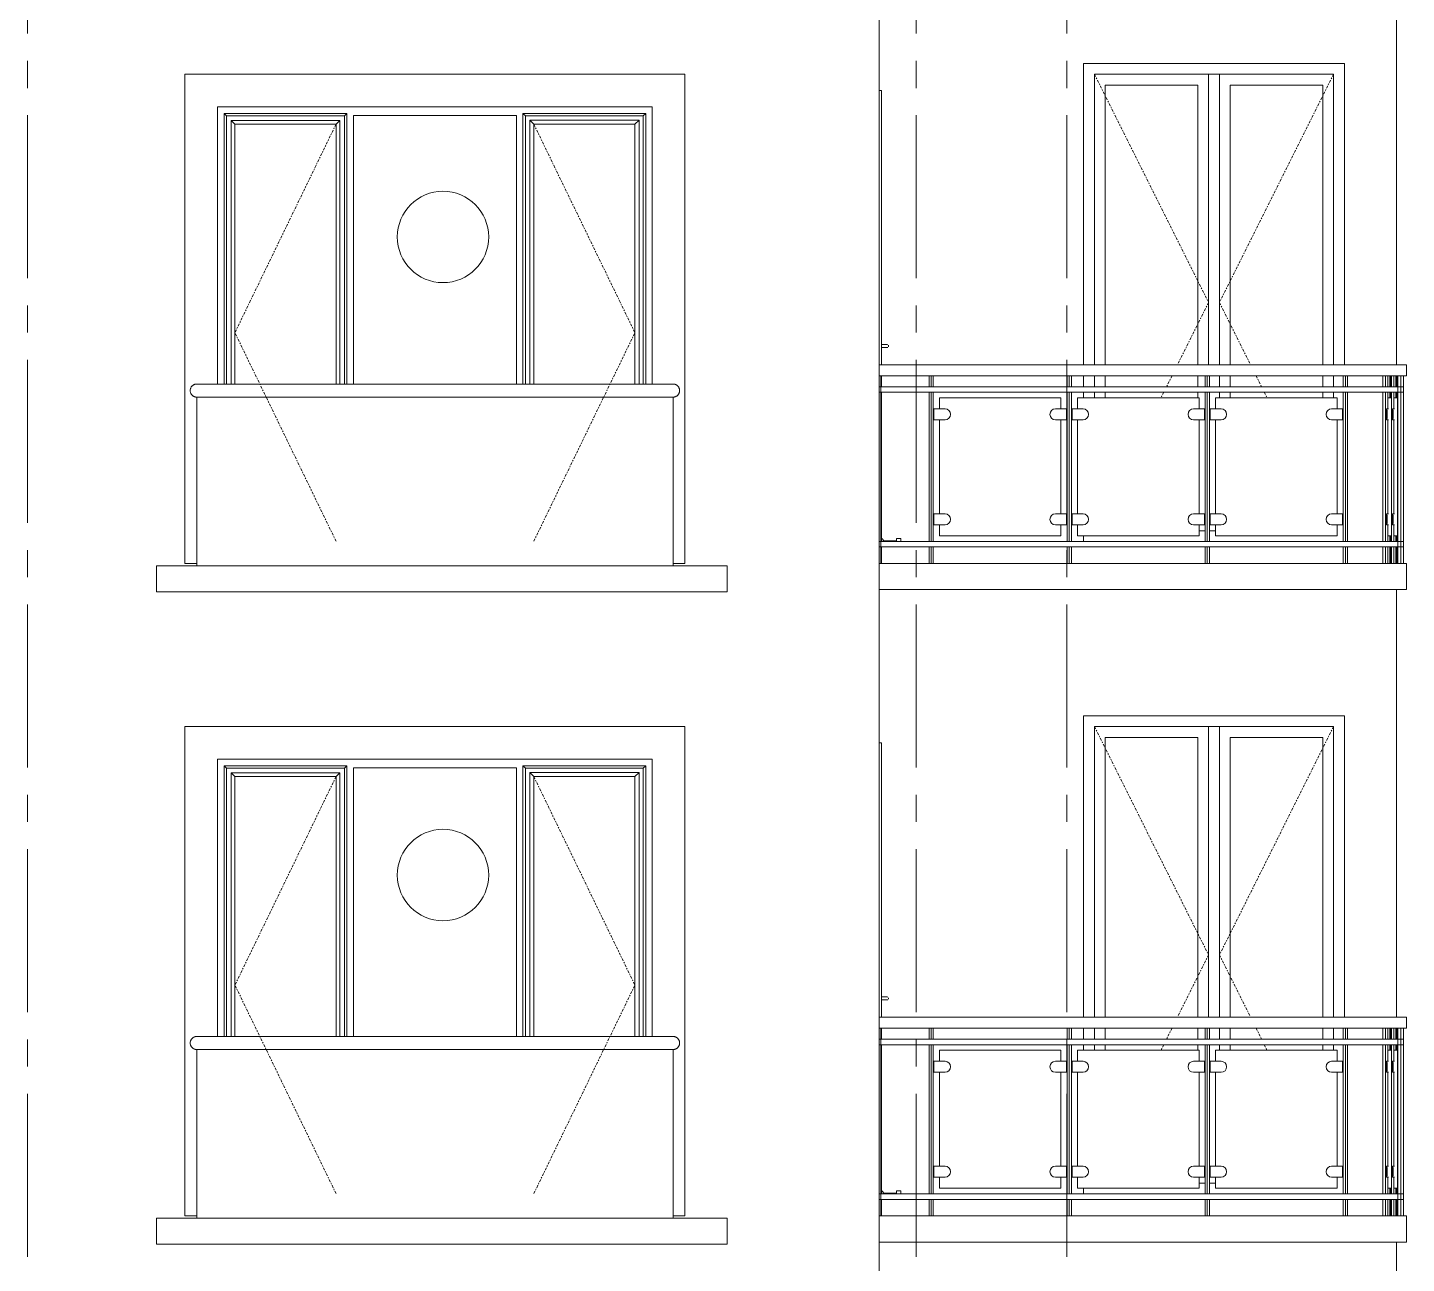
# Model space of a CAD drawing. Header units: millimetres. Extents: x 1373 to 40779, y 1939 to 6439.
# Drawn here: x 39411 to 40045, y 4154 to 4722 of the extents above; entities that cross this region are included whole.
import ezdxf

# ---------------------------------------------------------------- set-up
doc = ezdxf.new("R2010")
doc.units = ezdxf.units.MM
doc.linetypes.add('Center', pattern=[3, 1.2, -0.6, 0.6, -0.6])
doc.linetypes.add('IMPORT-CENTER2', pattern=[112.5, 75, -12.5, 12.5, -12.5])
for name, color, linetype, lineweight in [('A-DOOR', 31, 'Continuous', 18), ('A-DOOR-FRAM', 31, 'Continuous', 18), ('A-FLOR', 192, 'Continuous', 30), ('A-FLOR-HRAL', 11, 'Continuous', 18), ('A-GLAZ', 151, 'Continuous', 18), ('A-WALL', 20, 'Continuous', 9), ('S-GRID', 252, 'IMPORT-CENTER2', 5)]:
    doc.layers.add(name, color=color, linetype=linetype, lineweight=lineweight)
doc.layers.add('Çember', color=7, linetype='Continuous')

# ---------------------------------------------------------------- blocks, each defined once
blk = doc.blocks.new('_MB_KAPI_CAMLI_B - _m_kapı_90_camlı-2079224-ÖN GÖRÜNÜŞ')
at = {"layer": 'A-DOOR'}
for p, q in [((1027.19, 500), (1027.19, 501.22)), ((1028.69, 500.7), (1027.19, 500.7)), ((1027.19, 498.78), (1027.19, 500)), ((1027.19, 499.3), (1028.69, 499.3)), ((1027.92, 410.17), (1027.92, 410.81)), ((1034.09, 410.5), (1028.34, 410.5)), ((1028.34, 410.5), (1028.34, 410.24)), ((1036.09, 411.5), (1034.09, 411.5)), ((1034.09, 411.5), (1034.09, 410.18)), ((1036.09, 411.5), (1036.09, 410.18))]:
    blk.add_line(p, q, dxfattribs=at)
at = {"layer": 'A-DOOR', "flags": 128}
for points in [[(1029.69, 500.7), (1029.69, 500.7), (1029.68, 500.7), (1029.68, 500.7), (1029.67, 500.7), (1029.67, 500.7), (1029.66, 500.7), (1029.65, 500.7), (1029.64, 500.7), (1029.62, 500.7), (1029.61, 500.7), (1029.59, 500.7), (1029.57, 500.7), (1029.55, 500.7), (1029.53, 500.7), (1029.51, 500.7), (1029.49, 500.7), (1029.46, 500.7), (1029.44, 500.7), (1029.41, 500.7), (1029.38, 500.7), (1029.35, 500.7), (1029.32, 500.7), (1029.29, 500.7), (1029.26, 500.7), (1029.23, 500.7), (1029.19, 500.7), (1029.16, 500.7), (1029.12, 500.7), (1029.09, 500.7), (1029.05, 500.7), (1029.01, 500.7), (1028.97, 500.7), (1028.94, 500.7), (1028.9, 500.7), (1028.86, 500.7), (1028.82, 500.7), (1028.78, 500.7), (1028.74, 500.7), (1028.7, 500.7), (1028.69, 500.7)], [(1028.69, 499.3), (1028.73, 499.3), (1028.77, 499.3), (1028.81, 499.3), (1028.85, 499.3), (1028.89, 499.3), (1028.92, 499.3), (1028.96, 499.3), (1029, 499.3), (1029.04, 499.3), (1029.08, 499.3), (1029.11, 499.3), (1029.15, 499.3), (1029.18, 499.3), (1029.22, 499.3), (1029.25, 499.3), (1029.28, 499.3), (1029.32, 499.3), (1029.35, 499.3), (1029.38, 499.3), (1029.4, 499.3), (1029.43, 499.3), (1029.46, 499.3), (1029.48, 499.3), (1029.51, 499.3), (1029.53, 499.3), (1029.55, 499.3), (1029.57, 499.3), (1029.59, 499.3), (1029.6, 499.3), (1029.62, 499.3), (1029.63, 499.3), (1029.64, 499.3), (1029.66, 499.3), (1029.66, 499.3), (1029.67, 499.3), (1029.68, 499.3), (1029.68, 499.3), (1029.69, 499.3), (1029.69, 499.3)], [(1027.06, 411.74), (1027.13, 411.7), (1027.2, 411.66), (1027.27, 411.62), (1027.33, 411.57), (1027.39, 411.52), (1027.45, 411.46), (1027.51, 411.41), (1027.56, 411.35), (1027.62, 411.29), (1027.67, 411.23), (1027.71, 411.16), (1027.76, 411.1), (1027.8, 411.03), (1027.84, 410.96), (1027.88, 410.89), (1027.91, 410.82), (1027.92, 410.81)], [(1027.92, 410.81), (1027.93, 410.79), (1027.94, 410.77), (1027.95, 410.75), (1027.96, 410.73), (1027.97, 410.72), (1027.98, 410.7), (1027.99, 410.68), (1028.01, 410.67), (1028.02, 410.65), (1028.04, 410.64), (1028.05, 410.62), (1028.07, 410.61), (1028.08, 410.6), (1028.1, 410.59), (1028.12, 410.57), (1028.14, 410.56), (1028.16, 410.55), (1028.17, 410.54), (1028.19, 410.54), (1028.21, 410.53), (1028.23, 410.52), (1028.25, 410.52), (1028.27, 410.51), (1028.29, 410.51), (1028.31, 410.5), (1028.33, 410.5), (1028.34, 410.5)]]:
    blk.add_lwpolyline(points, dxfattribs=at)
at = {"layer": 'A-DOOR'}
for start, end in [(60, 105), (255, 300), (0, 30), (330, 0)]:
    blk.add_arc((1029.69, 500), 0.7, start, end, dxfattribs=at)
at = {"layer": 'A-DOOR-FRAM'}
for p, q in [((1027.09, 617.5), (1026.09, 617.5)), ((1027.09, 617.5), (1027.09, 491.44)), ((1027.09, 486.36), (1027.09, 481.28)), ((1027.09, 478.74), (1027.09, 410.16)), ((1027.09, 407.62), (1027.09, 400))]:
    blk.add_line(p, q, dxfattribs=at)

msp = doc.modelspace()

# ---------------------------------------------------------------- linework, layer by layer
at = {"layer": 'A-FLOR', "color": 1, "lineweight": 20}
for p, q in [((39802.75, 4475.76), (40045.26, 4475.76)), ((40045.26, 4475.76), (40045.26, 4463.76)), ((40045.26, 4463.76), (39802.75, 4463.76)), ((39802.75, 4175.76), (40045.26, 4175.76)), ((40045.26, 4175.76), (40045.26, 4163.76)), ((40045.26, 4163.76), (39802.75, 4163.76))]:
    msp.add_line(p, q, dxfattribs=at)
at = {"layer": 'A-FLOR-HRAL'}
for p, q in [((39802.75, 4567.2), (40045.26, 4567.2)), ((40045.26, 4567.2), (40045.26, 4562.12)), ((39802.75, 4562.12), (40045.26, 4562.12)), ((39803.48, 4475.76), (39803.48, 4562.12)), ((39825.73, 4557.04), (39825.73, 4562.12)), ((39827.63, 4562.12), (39827.63, 4557.04)), ((39889.23, 4557.04), (39889.23, 4562.12)), ((39891.13, 4562.12), (39891.13, 4557.04)), ((39952.73, 4557.04), (39952.73, 4562.12)), ((39954.63, 4562.12), (39954.63, 4557.04)), ((40016.23, 4557.04), (40016.23, 4562.12)), ((40018.13, 4562.12), (40018.13, 4557.04)), ((40034.35, 4557.04), (40034.35, 4562.12)), ((40035.61, 4557.04), (40035.61, 4562.12)), ((40035.7, 4557.04), (40035.7, 4562.12)), ((40037.6, 4557.04), (40037.6, 4562.12)), ((40038.16, 4557.04), (40038.16, 4562.12)), ((40038.37, 4557.04), (40038.37, 4562.12)), ((40038.46, 4557.04), (40038.46, 4562.12)), ((40040.36, 4557.04), (40040.36, 4562.12)), ((40041.13, 4557.04), (40041.13, 4562.12)), ((40041.22, 4557.04), (40041.22, 4562.12)), ((40041.34, 4562.12), (40041.34, 4475.76)), ((40042.67, 4475.76), (40042.67, 4562.12)), ((40043.88, 4475.76), (40043.88, 4562.12)), ((39802.75, 4557.04), (40043.93, 4557.04)), ((39802.75, 4554.5), (40043.93, 4554.5)), ((39825.73, 4485.92), (39825.73, 4554.5)), ((39827.63, 4554.5), (39827.63, 4485.92)), ((39889.23, 4485.92), (39889.23, 4554.5)), ((39891.13, 4554.5), (39891.13, 4485.92)), ((39952.73, 4485.92), (39952.73, 4554.5)), ((39954.63, 4554.5), (39954.63, 4485.92)), ((40016.23, 4485.92), (40016.23, 4554.5)), ((40018.13, 4554.5), (40018.13, 4485.92)), ((40034.35, 4485.92), (40034.35, 4554.5)), ((40035.61, 4485.92), (40035.61, 4554.5)), ((40035.7, 4485.92), (40035.7, 4554.5)), ((40037.6, 4551.96), (40037.6, 4554.5)), ((40038.16, 4551.96), (40038.16, 4554.5)), ((40038.37, 4485.92), (40038.37, 4554.5)), ((40038.46, 4485.92), (40038.46, 4554.5)), ((40040.36, 4551.96), (40040.36, 4554.5)), ((40041.13, 4485.92), (40041.13, 4554.5)), ((40041.22, 4485.92), (40041.22, 4554.5)), ((40043.93, 4557.04), (40043.93, 4554.5)), ((39886.37, 4551.96), (39830.49, 4551.96)), ((39830.49, 4551.96), (39830.49, 4546.88)), ((39886.37, 4546.88), (39886.37, 4551.96)), ((39949.87, 4551.96), (39893.99, 4551.96)), ((39893.99, 4551.96), (39893.99, 4546.88)), ((39949.87, 4546.88), (39949.87, 4551.96)), ((40013.37, 4551.96), (39957.49, 4551.96)), ((39957.49, 4551.96), (39957.49, 4546.88)), ((40013.37, 4546.88), (40013.37, 4551.96)), ((40036.77, 4551.96), (40036.77, 4546.88)), ((40038.37, 4551.96), (40036.77, 4551.96)), ((40039.53, 4551.96), (40039.53, 4546.88)), ((40041.13, 4551.96), (40039.53, 4551.96)), ((39833.03, 4546.88), (39827.95, 4546.88)), ((39827.95, 4546.88), (39827.95, 4541.8)), ((39827.95, 4541.8), (39833.03, 4541.8)), ((39830.49, 4541.8), (39830.49, 4498.62)), ((39888.91, 4546.88), (39883.83, 4546.88)), ((39883.83, 4541.8), (39888.91, 4541.8)), ((39886.37, 4498.62), (39886.37, 4541.8)), ((39888.91, 4541.8), (39888.91, 4546.88)), ((39896.53, 4546.88), (39891.45, 4546.88)), ((39891.45, 4546.88), (39891.45, 4541.8)), ((39891.45, 4541.8), (39896.53, 4541.8)), ((39893.99, 4541.8), (39893.99, 4498.62)), ((39952.41, 4546.88), (39947.33, 4546.88)), ((39947.33, 4541.8), (39952.41, 4541.8)), ((39949.87, 4498.62), (39949.87, 4541.8)), ((39952.41, 4541.8), (39952.41, 4546.88)), ((39960.03, 4546.88), (39954.95, 4546.88)), ((39954.95, 4546.88), (39954.95, 4541.8)), ((39954.95, 4541.8), (39960.03, 4541.8)), ((39957.49, 4541.8), (39957.49, 4498.62)), ((40015.91, 4546.88), (40010.83, 4546.88)), ((40010.83, 4541.8), (40015.91, 4541.8)), ((40013.37, 4498.62), (40013.37, 4541.8)), ((40015.91, 4541.8), (40015.91, 4546.88)), ((40036.25, 4546.88), (40036.03, 4546.88)), ((40036.03, 4546.88), (40036.03, 4541.8)), ((40036.03, 4541.8), (40036.25, 4541.8)), ((40036.99, 4546.88), (40036.25, 4546.88)), ((40036.25, 4541.8), (40036.99, 4541.8)), ((40036.77, 4541.8), (40036.77, 4498.62)), ((40039.01, 4546.88), (40038.79, 4546.88)), ((40038.79, 4546.88), (40038.79, 4541.8)), ((40038.79, 4541.8), (40039.01, 4541.8)), ((40039.75, 4546.88), (40039.01, 4546.88)), ((40039.01, 4541.8), (40039.75, 4541.8)), ((40039.53, 4541.8), (40039.53, 4498.62)), ((39833.03, 4498.62), (39827.95, 4498.62)), ((39827.95, 4498.62), (39827.95, 4493.54)), ((39888.91, 4498.62), (39883.83, 4498.62)), ((39888.91, 4493.54), (39888.91, 4498.62)), ((39896.53, 4498.62), (39891.45, 4498.62)), ((39891.45, 4498.62), (39891.45, 4493.54)), ((39952.41, 4498.62), (39947.33, 4498.62)), ((39952.41, 4493.54), (39952.41, 4498.62)), ((39960.03, 4498.62), (39954.95, 4498.62)), ((39954.95, 4498.62), (39954.95, 4493.54)), ((40015.91, 4498.62), (40010.83, 4498.62)), ((40015.91, 4493.54), (40015.91, 4498.62)), ((40036.25, 4498.62), (40036.03, 4498.62)), ((40036.03, 4498.62), (40036.03, 4493.54)), ((40036.99, 4498.62), (40036.25, 4498.62)), ((40039.01, 4498.62), (40038.79, 4498.62)), ((40038.79, 4498.62), (40038.79, 4493.54)), ((40039.75, 4498.62), (40039.01, 4498.62)), ((39827.95, 4493.54), (39833.03, 4493.54)), ((39830.49, 4493.54), (39830.49, 4488.46)), ((39883.83, 4493.54), (39888.91, 4493.54)), ((39886.37, 4488.46), (39886.37, 4493.54)), ((39891.45, 4493.54), (39896.53, 4493.54)), ((39893.99, 4493.54), (39893.99, 4488.46)), ((39947.33, 4493.54), (39952.41, 4493.54)), ((39949.87, 4488.46), (39949.87, 4493.54)), ((39954.95, 4493.54), (39960.03, 4493.54)), ((39957.49, 4493.54), (39957.49, 4488.46)), ((40010.83, 4493.54), (40015.91, 4493.54)), ((40013.37, 4488.46), (40013.37, 4493.54)), ((40036.03, 4493.54), (40036.25, 4493.54)), ((40036.25, 4493.54), (40036.99, 4493.54)), ((40036.77, 4493.54), (40036.77, 4488.46)), ((40038.79, 4493.54), (40039.01, 4493.54)), ((40039.01, 4493.54), (40039.75, 4493.54)), ((40039.53, 4493.54), (40039.53, 4488.46)), ((39802.75, 4485.92), (40043.93, 4485.92)), ((39830.49, 4488.46), (39886.37, 4488.46)), ((39893.99, 4488.46), (39949.87, 4488.46)), ((39957.49, 4488.46), (40013.37, 4488.46)), ((40036.77, 4488.46), (40038.37, 4488.46)), ((40037.6, 4485.92), (40037.6, 4488.46)), ((40038.16, 4485.92), (40038.16, 4488.46)), ((40039.53, 4488.46), (40041.13, 4488.46)), ((40040.36, 4485.92), (40040.36, 4488.46)), ((40043.93, 4485.92), (40043.93, 4483.38)), ((39802.75, 4483.38), (40043.93, 4483.38)), ((39825.73, 4475.76), (39825.73, 4483.38)), ((39827.63, 4483.38), (39827.63, 4475.76)), ((39889.23, 4475.76), (39889.23, 4483.38)), ((39891.13, 4483.38), (39891.13, 4475.76)), ((39952.73, 4475.76), (39952.73, 4483.38)), ((39954.63, 4483.38), (39954.63, 4475.76)), ((40016.23, 4475.76), (40016.23, 4483.38)), ((40018.13, 4483.38), (40018.13, 4475.76)), ((40034.35, 4475.76), (40034.35, 4483.38)), ((40035.61, 4475.76), (40035.61, 4483.38)), ((40035.7, 4475.76), (40035.7, 4483.38)), ((40037.6, 4475.76), (40037.6, 4483.38)), ((40038.16, 4475.76), (40038.16, 4483.38)), ((40038.37, 4475.76), (40038.37, 4483.38)), ((40038.46, 4475.76), (40038.46, 4483.38)), ((40040.36, 4475.76), (40040.36, 4483.38)), ((40041.13, 4475.76), (40041.13, 4483.38)), ((40041.22, 4475.76), (40041.22, 4483.38)), ((39802.75, 4267.2), (40045.26, 4267.2)), ((39802.75, 4262.12), (40045.26, 4262.12)), ((39803.48, 4175.76), (39803.48, 4262.12)), ((39825.73, 4257.04), (39825.73, 4262.12)), ((39827.63, 4262.12), (39827.63, 4257.04)), ((39889.23, 4257.04), (39889.23, 4262.12)), ((39891.13, 4262.12), (39891.13, 4257.04)), ((39952.73, 4257.04), (39952.73, 4262.12)), ((39954.63, 4262.12), (39954.63, 4257.04)), ((40016.23, 4257.04), (40016.23, 4262.12)), ((40018.13, 4262.12), (40018.13, 4257.04)), ((40034.35, 4257.04), (40034.35, 4262.12)), ((40035.61, 4257.04), (40035.61, 4262.12)), ((40035.7, 4257.04), (40035.7, 4262.12)), ((40037.6, 4257.04), (40037.6, 4262.12)), ((40038.16, 4257.04), (40038.16, 4262.12)), ((40038.37, 4257.04), (40038.37, 4262.12)), ((40038.46, 4257.04), (40038.46, 4262.12)), ((40040.36, 4257.04), (40040.36, 4262.12)), ((40041.13, 4257.04), (40041.13, 4262.12)), ((40041.22, 4257.04), (40041.22, 4262.12)), ((40041.34, 4262.12), (40041.34, 4175.76)), ((40042.67, 4175.76), (40042.67, 4262.12)), ((40043.88, 4175.76), (40043.88, 4262.12)), ((40045.26, 4267.2), (40045.26, 4262.12)), ((39802.75, 4257.04), (40043.93, 4257.04)), ((40043.93, 4257.04), (40043.93, 4254.5)), ((39802.75, 4254.5), (40043.93, 4254.5)), ((39825.73, 4185.92), (39825.73, 4254.5)), ((39827.63, 4254.5), (39827.63, 4185.92)), ((39886.37, 4251.96), (39830.49, 4251.96)), ((39830.49, 4251.96), (39830.49, 4246.88)), ((39886.37, 4246.88), (39886.37, 4251.96)), ((39889.23, 4185.92), (39889.23, 4254.5)), ((39891.13, 4254.5), (39891.13, 4185.92)), ((39949.87, 4251.96), (39893.99, 4251.96)), ((39893.99, 4251.96), (39893.99, 4246.88)), ((39949.87, 4246.88), (39949.87, 4251.96)), ((39952.73, 4185.92), (39952.73, 4254.5)), ((39954.63, 4254.5), (39954.63, 4185.92)), ((40013.37, 4251.96), (39957.49, 4251.96)), ((39957.49, 4251.96), (39957.49, 4246.88)), ((40013.37, 4246.88), (40013.37, 4251.96)), ((40016.23, 4185.92), (40016.23, 4254.5)), ((40018.13, 4254.5), (40018.13, 4185.92)), ((40034.35, 4185.92), (40034.35, 4254.5)), ((40035.61, 4185.92), (40035.61, 4254.5)), ((40035.7, 4185.92), (40035.7, 4254.5)), ((40036.77, 4251.96), (40036.77, 4246.88)), ((40038.37, 4251.96), (40036.77, 4251.96)), ((40037.6, 4251.96), (40037.6, 4254.5)), ((40038.16, 4251.96), (40038.16, 4254.5)), ((40038.37, 4185.92), (40038.37, 4254.5)), ((40038.46, 4185.92), (40038.46, 4254.5)), ((40039.53, 4251.96), (40039.53, 4246.88)), ((40041.13, 4251.96), (40039.53, 4251.96)), ((40040.36, 4251.96), (40040.36, 4254.5)), ((40041.13, 4185.92), (40041.13, 4254.5)), ((40041.22, 4185.92), (40041.22, 4254.5)), ((39833.03, 4246.88), (39827.95, 4246.88)), ((39827.95, 4246.88), (39827.95, 4241.8)), ((39888.91, 4246.88), (39883.83, 4246.88)), ((39888.91, 4241.8), (39888.91, 4246.88)), ((39896.53, 4246.88), (39891.45, 4246.88)), ((39891.45, 4246.88), (39891.45, 4241.8)), ((39952.41, 4246.88), (39947.33, 4246.88)), ((39952.41, 4241.8), (39952.41, 4246.88)), ((39960.03, 4246.88), (39954.95, 4246.88)), ((39954.95, 4246.88), (39954.95, 4241.8)), ((40015.91, 4246.88), (40010.83, 4246.88)), ((40015.91, 4241.8), (40015.91, 4246.88)), ((40036.25, 4246.88), (40036.03, 4246.88)), ((40036.03, 4246.88), (40036.03, 4241.8)), ((40036.99, 4246.88), (40036.25, 4246.88)), ((40039.01, 4246.88), (40038.79, 4246.88)), ((40038.79, 4246.88), (40038.79, 4241.8)), ((40039.75, 4246.88), (40039.01, 4246.88)), ((39827.95, 4241.8), (39833.03, 4241.8)), ((39830.49, 4241.8), (39830.49, 4198.62)), ((39883.83, 4241.8), (39888.91, 4241.8)), ((39886.37, 4198.62), (39886.37, 4241.8)), ((39891.45, 4241.8), (39896.53, 4241.8)), ((39893.99, 4241.8), (39893.99, 4198.62)), ((39947.33, 4241.8), (39952.41, 4241.8)), ((39949.87, 4198.62), (39949.87, 4241.8)), ((39954.95, 4241.8), (39960.03, 4241.8)), ((39957.49, 4241.8), (39957.49, 4198.62)), ((40010.83, 4241.8), (40015.91, 4241.8)), ((40013.37, 4198.62), (40013.37, 4241.8)), ((40036.03, 4241.8), (40036.25, 4241.8)), ((40036.25, 4241.8), (40036.99, 4241.8)), ((40036.77, 4241.8), (40036.77, 4198.62)), ((40038.79, 4241.8), (40039.01, 4241.8)), ((40039.01, 4241.8), (40039.75, 4241.8)), ((40039.53, 4241.8), (40039.53, 4198.62)), ((39833.03, 4198.62), (39827.95, 4198.62)), ((39827.95, 4198.62), (39827.95, 4193.54)), ((39827.95, 4193.54), (39833.03, 4193.54)), ((39830.49, 4193.54), (39830.49, 4188.46)), ((39888.91, 4198.62), (39883.83, 4198.62)), ((39883.83, 4193.54), (39888.91, 4193.54)), ((39886.37, 4188.46), (39886.37, 4193.54)), ((39888.91, 4193.54), (39888.91, 4198.62)), ((39896.53, 4198.62), (39891.45, 4198.62)), ((39891.45, 4198.62), (39891.45, 4193.54)), ((39891.45, 4193.54), (39896.53, 4193.54)), ((39893.99, 4193.54), (39893.99, 4188.46)), ((39952.41, 4198.62), (39947.33, 4198.62)), ((39947.33, 4193.54), (39952.41, 4193.54)), ((39949.87, 4188.46), (39949.87, 4193.54)), ((39952.41, 4193.54), (39952.41, 4198.62)), ((39960.03, 4198.62), (39954.95, 4198.62)), ((39954.95, 4198.62), (39954.95, 4193.54)), ((39954.95, 4193.54), (39960.03, 4193.54)), ((39957.49, 4193.54), (39957.49, 4188.46)), ((40015.91, 4198.62), (40010.83, 4198.62)), ((40010.83, 4193.54), (40015.91, 4193.54)), ((40013.37, 4188.46), (40013.37, 4193.54)), ((40015.91, 4193.54), (40015.91, 4198.62)), ((40036.25, 4198.62), (40036.03, 4198.62)), ((40036.03, 4198.62), (40036.03, 4193.54)), ((40036.03, 4193.54), (40036.25, 4193.54)), ((40036.99, 4198.62), (40036.25, 4198.62)), ((40036.25, 4193.54), (40036.99, 4193.54)), ((40036.77, 4193.54), (40036.77, 4188.46)), ((40039.01, 4198.62), (40038.79, 4198.62)), ((40038.79, 4198.62), (40038.79, 4193.54)), ((40038.79, 4193.54), (40039.01, 4193.54)), ((40039.75, 4198.62), (40039.01, 4198.62)), ((40039.01, 4193.54), (40039.75, 4193.54)), ((40039.53, 4193.54), (40039.53, 4188.46)), ((39830.49, 4188.46), (39886.37, 4188.46)), ((39893.99, 4188.46), (39949.87, 4188.46)), ((39957.49, 4188.46), (40013.37, 4188.46)), ((40036.77, 4188.46), (40038.37, 4188.46)), ((40037.6, 4185.92), (40037.6, 4188.46)), ((40038.16, 4185.92), (40038.16, 4188.46)), ((40039.53, 4188.46), (40041.13, 4188.46)), ((40040.36, 4185.92), (40040.36, 4188.46)), ((39802.75, 4185.92), (40043.93, 4185.92)), ((39802.75, 4183.38), (40043.93, 4183.38)), ((39825.73, 4175.76), (39825.73, 4183.38)), ((39827.63, 4183.38), (39827.63, 4175.76)), ((39889.23, 4175.76), (39889.23, 4183.38)), ((39891.13, 4183.38), (39891.13, 4175.76)), ((39952.73, 4175.76), (39952.73, 4183.38)), ((39954.63, 4183.38), (39954.63, 4175.76)), ((40016.23, 4175.76), (40016.23, 4183.38)), ((40018.13, 4183.38), (40018.13, 4175.76)), ((40034.35, 4175.76), (40034.35, 4183.38)), ((40035.61, 4175.76), (40035.61, 4183.38)), ((40035.7, 4175.76), (40035.7, 4183.38)), ((40037.6, 4175.76), (40037.6, 4183.38)), ((40038.16, 4175.76), (40038.16, 4183.38)), ((40038.37, 4175.76), (40038.37, 4183.38)), ((40038.46, 4175.76), (40038.46, 4183.38)), ((40040.36, 4175.76), (40040.36, 4183.38)), ((40041.13, 4175.76), (40041.13, 4183.38)), ((40041.22, 4175.76), (40041.22, 4183.38)), ((40043.93, 4185.92), (40043.93, 4183.38))]:
    msp.add_line(p, q, dxfattribs=at)
at = {"layer": 'A-FLOR-HRAL', "linetype": 'Continuous'}
for p, q in [((39826.68, 4557.04), (39826.68, 4562.12)), ((39890.18, 4557.04), (39890.18, 4562.12)), ((39953.68, 4557.04), (39953.68, 4562.12)), ((40017.18, 4557.04), (40017.18, 4562.12)), ((40036.65, 4557.04), (40036.65, 4562.12)), ((40039.41, 4557.04), (40039.41, 4562.12)), ((39826.68, 4485.92), (39826.68, 4554.5)), ((39890.18, 4485.92), (39890.18, 4554.5)), ((39953.68, 4485.92), (39953.68, 4554.5)), ((40017.18, 4485.92), (40017.18, 4554.5)), ((40036.65, 4546.88), (40036.65, 4554.5)), ((40038.42, 4557.04), (40038.42, 4559.57)), ((40039.41, 4546.88), (40039.41, 4554.5)), ((40036.65, 4498.62), (40036.65, 4541.8)), ((40039.41, 4498.62), (40039.41, 4541.8)), ((40035.65, 4485.92), (40035.65, 4492.04)), ((40036.65, 4485.92), (40036.65, 4493.54)), ((40039.41, 4485.92), (40039.41, 4493.54)), ((40041.18, 4485.92), (40041.18, 4487.18)), ((39826.68, 4475.76), (39826.68, 4483.38)), ((39890.18, 4475.76), (39890.18, 4483.38)), ((39953.68, 4475.76), (39953.68, 4483.38)), ((40017.18, 4475.76), (40017.18, 4483.38)), ((40036.65, 4475.76), (40036.65, 4483.38)), ((40039.41, 4475.77), (40039.41, 4483.38)), ((40035.65, 4475.76), (40035.65, 4475.94)), ((39826.68, 4257.04), (39826.68, 4262.12)), ((39890.18, 4257.04), (39890.18, 4262.12)), ((39953.68, 4257.04), (39953.68, 4262.12)), ((40017.18, 4257.04), (40017.18, 4262.12)), ((40036.65, 4257.04), (40036.65, 4262.12)), ((40039.41, 4257.04), (40039.41, 4262.12)), ((40035.65, 4257.04), (40035.65, 4259.59)), ((40038.42, 4257.04), (40038.42, 4259.57)), ((39826.68, 4185.92), (39826.68, 4254.5)), ((39890.18, 4185.92), (39890.18, 4254.5)), ((39953.68, 4185.92), (39953.68, 4254.5)), ((40017.18, 4185.92), (40017.18, 4254.5)), ((40036.65, 4246.88), (40036.65, 4254.5)), ((40039.41, 4246.88), (40039.41, 4254.5)), ((40036.65, 4198.62), (40036.65, 4241.8)), ((40039.41, 4198.62), (40039.41, 4241.8)), ((40036.65, 4185.92), (40036.65, 4193.54)), ((40039.41, 4185.92), (40039.41, 4193.54)), ((40035.65, 4185.92), (40035.65, 4191.26)), ((39826.68, 4175.76), (39826.68, 4183.38)), ((39890.18, 4175.76), (39890.18, 4183.38)), ((39953.68, 4175.76), (39953.68, 4183.38)), ((40017.18, 4175.76), (40017.18, 4183.38)), ((40036.65, 4175.76), (40036.65, 4183.38)), ((40039.41, 4175.77), (40039.41, 4183.38)), ((40035.65, 4175.76), (40035.65, 4175.94))]:
    msp.add_line(p, q, dxfattribs=at)
at = {"layer": 'A-FLOR-HRAL'}
for centre, start, end in [((39833.03, 4544.34), 270, 90), ((39883.83, 4544.34), 90, 270), ((39896.53, 4544.34), 270, 90), ((39947.33, 4544.34), 90, 270), ((39960.03, 4544.34), 270, 90), ((40010.83, 4544.34), 90, 270), ((39833.03, 4496.08), 270, 90), ((39883.83, 4496.08), 90, 270), ((39896.53, 4496.08), 270, 90), ((39947.33, 4496.08), 90, 270), ((39960.03, 4496.08), 270, 90), ((40010.83, 4496.08), 90, 270), ((39833.03, 4244.34), 270, 90), ((39883.83, 4244.34), 90, 270), ((39896.53, 4244.34), 270, 90), ((39947.33, 4244.34), 90, 270), ((39960.03, 4244.34), 270, 90), ((40010.83, 4244.34), 90, 270), ((39833.03, 4196.08), 270, 90), ((39883.83, 4196.08), 90, 270), ((39896.53, 4196.08), 270, 90), ((39947.33, 4196.08), 90, 270), ((39960.03, 4196.08), 270, 90), ((40010.83, 4196.08), 90, 270)]:
    msp.add_arc(centre, 2.54, start, end, dxfattribs=at)
for centre, start_param, end_param in [((40036.25, 4544.34), 3.141593, 6.283185), ((40038.46, 4544.34), 0.851761, 2.289831), ((40039.01, 4544.34), 3.141593, 6.283185), ((40041.22, 4544.34), 0.851761, 2.289831), ((40036.25, 4496.08), 3.141593, 6.283185), ((40038.46, 4496.08), 0.851761, 2.289831), ((40039.01, 4496.08), 3.141593, 6.283185), ((40041.22, 4496.08), 0.851761, 2.289831), ((40036.25, 4244.34), 3.141593, 6.283185), ((40038.46, 4244.34), 0.851761, 2.289831), ((40039.01, 4244.34), 3.141593, 6.283185), ((40041.22, 4244.34), 0.851761, 2.289831), ((40036.25, 4196.08), 3.141593, 6.283185), ((40038.46, 4196.08), 0.851761, 2.289831), ((40039.01, 4196.08), 3.141593, 6.283185), ((40041.22, 4196.08), 0.851761, 2.289831)]:
    msp.add_ellipse(centre, major_axis=(0, 2.54), ratio=0.043477, start_param=start_param, end_param=end_param, dxfattribs=at)
at = {"layer": 'A-GLAZ'}
for p, q in [((39713.39, 4700.76), (39483.39, 4700.76)), ((39483.39, 4700.76), (39483.39, 4475.76)), ((39713.39, 4475.76), (39713.39, 4700.76)), ((39901.75, 4700.76), (40011.75, 4700.76)), ((39901.75, 4700.76), (39901.75, 4567.2)), ((39959.25, 4700.76), (39954.25, 4700.76)), ((39954.25, 4567.2), (39954.25, 4700.76)), ((39959.25, 4700.76), (39959.25, 4567.2)), ((40011.75, 4567.2), (40011.75, 4700.76)), ((39906.75, 4695.76), (39949.25, 4695.76)), ((39906.75, 4695.76), (39906.75, 4567.2)), ((39949.25, 4567.2), (39949.25, 4695.76)), ((39964.25, 4695.76), (40006.75, 4695.76)), ((39964.25, 4695.76), (39964.25, 4567.2)), ((40006.75, 4567.2), (40006.75, 4695.76)), ((39498.39, 4558.29), (39498.39, 4685.76)), ((39498.39, 4685.76), (39698.39, 4685.76)), ((39501.39, 4558.28), (39501.39, 4682.76)), ((39502.47, 4681.68), (39501.39, 4682.76)), ((39501.39, 4682.76), (39557.89, 4682.76)), ((39502.47, 4558.28), (39502.47, 4681.68)), ((39556.81, 4681.68), (39502.47, 4681.68)), ((39557.89, 4682.76), (39556.81, 4681.68)), ((39556.81, 4681.68), (39556.81, 4558.29)), ((39557.89, 4682.76), (39557.89, 4558.29)), ((39560.89, 4558.29), (39560.89, 4681.76)), ((39560.89, 4681.76), (39635.89, 4681.76)), ((39635.89, 4681.76), (39635.89, 4558.29)), ((39638.89, 4682.76), (39695.39, 4682.76)), ((39638.89, 4558.29), (39638.89, 4682.76)), ((39638.89, 4682.76), (39640.05, 4681.6)), ((39640.05, 4681.6), (39694.22, 4681.6)), ((39640.05, 4681.6), (39640.05, 4558.29)), ((39694.22, 4681.6), (39695.39, 4682.76)), ((39694.22, 4681.6), (39694.22, 4558.29)), ((39695.39, 4682.76), (39695.39, 4558.29)), ((39698.39, 4685.76), (39698.39, 4558.29)), ((39506.39, 4677.76), (39504.64, 4679.5)), ((39504.64, 4679.5), (39504.64, 4558.28)), ((39554.63, 4679.5), (39504.64, 4679.5)), ((39506.39, 4677.76), (39506.39, 4558.28)), ((39552.89, 4677.76), (39506.39, 4677.76)), ((39554.63, 4679.5), (39552.89, 4677.76)), ((39552.89, 4558.29), (39552.89, 4677.76)), ((39554.63, 4558.29), (39554.63, 4679.5)), ((39692.27, 4679.64), (39642.01, 4679.64)), ((39642.01, 4558.29), (39642.01, 4679.64)), ((39642.01, 4679.64), (39643.89, 4677.76)), ((39690.39, 4677.76), (39643.89, 4677.76)), ((39643.89, 4677.76), (39643.89, 4558.29)), ((39690.39, 4677.76), (39692.27, 4679.64)), ((39690.39, 4558.29), (39690.39, 4677.76)), ((39692.27, 4558.29), (39692.27, 4679.64)), ((39901.75, 4562.12), (39901.75, 4557.04)), ((39906.75, 4562.12), (39906.75, 4557.04)), ((39949.25, 4557.04), (39949.25, 4562.12)), ((39959.25, 4562.12), (39959.25, 4557.04)), ((39964.25, 4562.12), (39964.25, 4557.04)), ((40006.75, 4557.04), (40006.75, 4562.12)), ((40011.75, 4557.04), (40011.75, 4562.12)), ((39707.95, 4558.29), (39488.82, 4558.29)), ((39901.75, 4554.5), (39901.75, 4551.96)), ((39906.75, 4554.5), (39906.75, 4551.96)), ((39949.25, 4551.96), (39949.25, 4554.5)), ((39959.25, 4554.5), (39959.25, 4551.96)), ((39964.25, 4554.5), (39964.25, 4551.96)), ((40006.75, 4551.96), (40006.75, 4554.5)), ((40011.75, 4551.96), (40011.75, 4554.5)), ((39488.82, 4552.39), (39488.82, 4474.76)), ((39488.82, 4552.29), (39707.95, 4552.29)), ((39707.95, 4552.39), (39707.95, 4474.76)), ((39949.87, 4490.76), (39952.73, 4490.76)), ((39957.49, 4490.76), (39954.63, 4490.76)), ((39954.63, 4490.76), (39957.49, 4490.76)), ((39470.39, 4474.76), (39732.89, 4474.76)), ((39470.39, 4462.76), (39470.39, 4474.76)), ((39483.39, 4475.76), (39488.82, 4475.76)), ((39707.95, 4475.76), (39713.39, 4475.76)), ((39732.89, 4462.76), (39732.89, 4474.76)), ((39732.89, 4462.76), (39470.39, 4462.76)), ((39713.39, 4400.76), (39483.39, 4400.76)), ((39483.39, 4400.76), (39483.39, 4175.76)), ((39713.39, 4175.76), (39713.39, 4400.76)), ((39901.75, 4400.76), (40011.75, 4400.76)), ((39901.75, 4400.76), (39901.75, 4267.2)), ((39906.75, 4395.76), (39949.25, 4395.76)), ((39906.75, 4395.76), (39906.75, 4267.2)), ((39949.25, 4267.2), (39949.25, 4395.76)), ((39959.25, 4400.76), (39954.25, 4400.76)), ((39954.25, 4267.2), (39954.25, 4400.76)), ((39959.25, 4400.76), (39959.25, 4267.2)), ((39964.25, 4395.76), (40006.75, 4395.76)), ((39964.25, 4395.76), (39964.25, 4267.2)), ((40006.75, 4267.2), (40006.75, 4395.76)), ((40011.75, 4267.2), (40011.75, 4400.76)), ((39498.39, 4258.29), (39498.39, 4385.76)), ((39498.39, 4385.76), (39698.39, 4385.76)), ((39501.39, 4258.28), (39501.39, 4382.76)), ((39502.47, 4381.68), (39501.39, 4382.76)), ((39501.39, 4382.76), (39557.89, 4382.76)), ((39557.89, 4382.76), (39556.81, 4381.68)), ((39557.89, 4382.76), (39557.89, 4258.29)), ((39638.89, 4382.76), (39695.39, 4382.76)), ((39638.89, 4258.29), (39638.89, 4382.76)), ((39638.89, 4382.76), (39640.05, 4381.6)), ((39694.22, 4381.6), (39695.39, 4382.76)), ((39695.39, 4382.76), (39695.39, 4258.29)), ((39698.39, 4385.76), (39698.39, 4258.29)), ((39502.47, 4258.28), (39502.47, 4381.68)), ((39556.81, 4381.68), (39502.47, 4381.68)), ((39506.39, 4377.76), (39504.64, 4379.5)), ((39504.64, 4379.5), (39504.64, 4258.28)), ((39554.63, 4379.5), (39504.64, 4379.5)), ((39506.39, 4377.76), (39506.39, 4258.28)), ((39552.89, 4377.76), (39506.39, 4377.76)), ((39554.63, 4379.5), (39552.89, 4377.76)), ((39552.89, 4258.29), (39552.89, 4377.76)), ((39554.63, 4258.29), (39554.63, 4379.5)), ((39556.81, 4381.68), (39556.81, 4258.29)), ((39560.89, 4258.29), (39560.89, 4381.76)), ((39560.89, 4381.76), (39635.89, 4381.76)), ((39635.89, 4381.76), (39635.89, 4258.29)), ((39640.05, 4381.6), (39694.22, 4381.6)), ((39640.05, 4381.6), (39640.05, 4258.29)), ((39692.27, 4379.64), (39642.01, 4379.64)), ((39642.01, 4258.29), (39642.01, 4379.64)), ((39642.01, 4379.64), (39643.89, 4377.76)), ((39690.39, 4377.76), (39643.89, 4377.76)), ((39643.89, 4377.76), (39643.89, 4258.29)), ((39690.39, 4377.76), (39692.27, 4379.64)), ((39690.39, 4258.29), (39690.39, 4377.76)), ((39692.27, 4258.29), (39692.27, 4379.64)), ((39694.22, 4381.6), (39694.22, 4258.29)), ((39901.75, 4262.12), (39901.75, 4257.04)), ((39906.75, 4262.12), (39906.75, 4257.04)), ((39949.25, 4257.04), (39949.25, 4262.12)), ((39959.25, 4262.12), (39959.25, 4257.04)), ((39964.25, 4262.12), (39964.25, 4257.04)), ((40006.75, 4257.04), (40006.75, 4262.12)), ((40011.75, 4257.04), (40011.75, 4262.12)), ((39707.95, 4258.29), (39488.82, 4258.29)), ((39488.82, 4252.39), (39488.82, 4174.76)), ((39488.82, 4252.29), (39707.95, 4252.29)), ((39707.95, 4252.39), (39707.95, 4174.76)), ((39901.75, 4254.5), (39901.75, 4251.96)), ((39906.75, 4254.5), (39906.75, 4251.96)), ((39949.25, 4251.96), (39949.25, 4254.5)), ((39959.25, 4254.5), (39959.25, 4251.96)), ((39964.25, 4254.5), (39964.25, 4251.96)), ((40006.75, 4251.96), (40006.75, 4254.5)), ((40011.75, 4251.96), (40011.75, 4254.5)), ((39949.87, 4190.76), (39952.73, 4190.76)), ((39957.49, 4190.76), (39954.63, 4190.76)), ((39954.63, 4190.76), (39957.49, 4190.76)), ((39470.39, 4174.76), (39732.89, 4174.76)), ((39470.39, 4162.76), (39470.39, 4174.76)), ((39483.39, 4175.76), (39488.82, 4175.76)), ((39707.95, 4175.76), (39713.39, 4175.76)), ((39732.89, 4162.76), (39732.89, 4174.76)), ((39732.89, 4162.76), (39470.39, 4162.76))]:
    msp.add_line(p, q, dxfattribs=at)
at = {"layer": 'A-GLAZ', "linetype": 'Center'}
for p, q in [((39901.75, 4700.76), (39954.25, 4595.76)), ((40011.75, 4700.76), (39959.25, 4595.76)), ((39552.89, 4677.76), (39506.39, 4581.91)), ((39643.89, 4677.76), (39690.39, 4581.91)), ((39954.25, 4595.76), (39939.97, 4567.2)), ((39959.25, 4595.76), (39973.53, 4567.2)), ((39552.89, 4486.06), (39506.39, 4581.91)), ((39643.89, 4486.06), (39690.39, 4581.91)), ((39937.43, 4562.12), (39934.89, 4557.04)), ((39976.07, 4562.12), (39978.61, 4557.04)), ((39933.62, 4554.5), (39932.35, 4551.96)), ((39979.88, 4554.5), (39981.15, 4551.96)), ((39901.75, 4400.76), (39954.25, 4295.76)), ((40011.75, 4400.76), (39959.25, 4295.76)), ((39552.89, 4377.76), (39506.39, 4281.91)), ((39643.89, 4377.76), (39690.39, 4281.91)), ((39954.25, 4295.76), (39939.97, 4267.2)), ((39959.25, 4295.76), (39973.53, 4267.2)), ((39552.89, 4186.06), (39506.39, 4281.91)), ((39643.89, 4186.06), (39690.39, 4281.91)), ((39937.43, 4262.12), (39934.89, 4257.04)), ((39976.07, 4262.12), (39978.61, 4257.04)), ((39933.62, 4254.5), (39932.35, 4251.96)), ((39979.88, 4254.5), (39981.15, 4251.96))]:
    msp.add_line(p, q, dxfattribs=at)
at = {"layer": 'A-GLAZ'}
for points, knots in [([(39488.82, 4558.29), (39488.75, 4558.29), (39488.62, 4558.29), (39488.43, 4558.27), (39488.23, 4558.23), (39488.04, 4558.19), (39487.85, 4558.13), (39487.67, 4558.06), (39487.49, 4557.98), (39487.32, 4557.89), (39487.15, 4557.79), (39486.94, 4557.63), (39486.74, 4557.46), (39486.56, 4557.27), (39486.4, 4557.07), (39486.21, 4556.79), (39486.04, 4556.44), (39485.87, 4555.94), (39485.82, 4555.55), (39485.82, 4555.29)], [0.5, 0.5, 0.5, 0.5, 0.5208333, 0.5416667, 0.5625, 0.5833333, 0.6041667, 0.625, 0.6458333, 0.6666667, 0.6875, 0.7083333, 0.75, 0.7708333, 0.7916667, 0.8333333, 0.875, 0.9166667, 1, 1, 1, 1]), ([(39485.82, 4555.29), (39485.82, 4555.03), (39485.87, 4554.64), (39486.04, 4554.14), (39486.21, 4553.79), (39486.4, 4553.51), (39486.56, 4553.31), (39486.74, 4553.12), (39486.99, 4552.9), (39487.26, 4552.72), (39487.49, 4552.6), (39487.67, 4552.52), (39487.85, 4552.45), (39488.04, 4552.39), (39488.23, 4552.35), (39488.43, 4552.31), (39488.62, 4552.29), (39488.75, 4552.29), (39488.82, 4552.29)], [0, 0, 0, 0, 0.0833333, 0.125, 0.1666667, 0.2083333, 0.2291667, 0.25, 0.2916667, 0.3333333, 0.3541667, 0.375, 0.3958333, 0.4166667, 0.4375, 0.4583333, 0.4791667, 0.5, 0.5, 0.5, 0.5]), ([(39707.95, 4558.29), (39708.02, 4558.29), (39708.15, 4558.29), (39708.35, 4558.27), (39708.54, 4558.23), (39708.73, 4558.19), (39708.92, 4558.13), (39709.1, 4558.06), (39709.28, 4557.98), (39709.46, 4557.89), (39709.62, 4557.79), (39709.84, 4557.63), (39710.03, 4557.46), (39710.21, 4557.27), (39710.38, 4557.07), (39710.56, 4556.79), (39710.73, 4556.44), (39710.9, 4555.94), (39710.95, 4555.55), (39710.95, 4555.29)], [0.5, 0.5, 0.5, 0.5, 0.5208333, 0.5416667, 0.5625, 0.5833333, 0.6041667, 0.625, 0.6458333, 0.6666667, 0.6875, 0.7083333, 0.75, 0.7708333, 0.7916667, 0.8333333, 0.875, 0.9166667, 1, 1, 1, 1]), ([(39710.95, 4555.29), (39710.95, 4555.03), (39710.9, 4554.64), (39710.73, 4554.14), (39710.56, 4553.79), (39710.38, 4553.51), (39710.21, 4553.31), (39710.03, 4553.12), (39709.79, 4552.9), (39709.51, 4552.72), (39709.28, 4552.6), (39709.1, 4552.52), (39708.92, 4552.45), (39708.73, 4552.39), (39708.54, 4552.35), (39708.35, 4552.31), (39708.15, 4552.29), (39708.02, 4552.29), (39707.95, 4552.29)], [0, 0, 0, 0, 0.0833333, 0.125, 0.1666667, 0.2083333, 0.2291667, 0.25, 0.2916667, 0.3333333, 0.3541667, 0.375, 0.3958333, 0.4166667, 0.4375, 0.4583333, 0.4791667, 0.5, 0.5, 0.5, 0.5]), ([(39488.82, 4258.29), (39488.75, 4258.29), (39488.62, 4258.29), (39488.43, 4258.27), (39488.23, 4258.23), (39488.04, 4258.19), (39487.85, 4258.13), (39487.67, 4258.06), (39487.49, 4257.98), (39487.32, 4257.89), (39487.15, 4257.79), (39486.94, 4257.63), (39486.74, 4257.46), (39486.56, 4257.27), (39486.4, 4257.07), (39486.21, 4256.79), (39486.04, 4256.44), (39485.87, 4255.94), (39485.82, 4255.55), (39485.82, 4255.29)], [0.5, 0.5, 0.5, 0.5, 0.5208333, 0.5416667, 0.5625, 0.5833333, 0.6041667, 0.625, 0.6458333, 0.6666667, 0.6875, 0.7083333, 0.75, 0.7708333, 0.7916667, 0.8333333, 0.875, 0.9166667, 1, 1, 1, 1]), ([(39707.95, 4258.29), (39708.02, 4258.29), (39708.15, 4258.29), (39708.35, 4258.27), (39708.54, 4258.23), (39708.73, 4258.19), (39708.92, 4258.13), (39709.1, 4258.06), (39709.28, 4257.98), (39709.46, 4257.89), (39709.62, 4257.79), (39709.84, 4257.63), (39710.03, 4257.46), (39710.21, 4257.27), (39710.38, 4257.07), (39710.56, 4256.79), (39710.73, 4256.44), (39710.9, 4255.94), (39710.95, 4255.55), (39710.95, 4255.29)], [0.5, 0.5, 0.5, 0.5, 0.5208333, 0.5416667, 0.5625, 0.5833333, 0.6041667, 0.625, 0.6458333, 0.6666667, 0.6875, 0.7083333, 0.75, 0.7708333, 0.7916667, 0.8333333, 0.875, 0.9166667, 1, 1, 1, 1]), ([(39485.82, 4255.29), (39485.82, 4255.03), (39485.87, 4254.64), (39486.04, 4254.14), (39486.21, 4253.79), (39486.4, 4253.51), (39486.56, 4253.31), (39486.74, 4253.12), (39486.99, 4252.9), (39487.26, 4252.72), (39487.49, 4252.6), (39487.67, 4252.52), (39487.85, 4252.45), (39488.04, 4252.39), (39488.23, 4252.35), (39488.43, 4252.31), (39488.62, 4252.29), (39488.75, 4252.29), (39488.82, 4252.29)], [0, 0, 0, 0, 0.0833333, 0.125, 0.1666667, 0.2083333, 0.2291667, 0.25, 0.2916667, 0.3333333, 0.3541667, 0.375, 0.3958333, 0.4166667, 0.4375, 0.4583333, 0.4791667, 0.5, 0.5, 0.5, 0.5]), ([(39710.95, 4255.29), (39710.95, 4255.03), (39710.9, 4254.64), (39710.73, 4254.14), (39710.56, 4253.79), (39710.38, 4253.51), (39710.21, 4253.31), (39710.03, 4253.12), (39709.79, 4252.9), (39709.51, 4252.72), (39709.28, 4252.6), (39709.1, 4252.52), (39708.92, 4252.45), (39708.73, 4252.39), (39708.54, 4252.35), (39708.35, 4252.31), (39708.15, 4252.29), (39708.02, 4252.29), (39707.95, 4252.29)], [0, 0, 0, 0, 0.0833333, 0.125, 0.1666667, 0.2083333, 0.2291667, 0.25, 0.2916667, 0.3333333, 0.3541667, 0.375, 0.3958333, 0.4166667, 0.4375, 0.4583333, 0.4791667, 0.5, 0.5, 0.5, 0.5])]:
    msp.add_open_spline(points, degree=3, knots=knots, dxfattribs=at)
at = {"layer": 'A-WALL'}
for p, q in [((39802.75, 3875.76), (39802.75, 5063.76)), ((40040.76, 4567.2), (40040.76, 4763.76)), ((39896.75, 4567.2), (39896.75, 4705.76)), ((39896.75, 4705.76), (40016.75, 4705.76)), ((40016.75, 4705.76), (40016.75, 4567.2)), ((39896.75, 4557.04), (39896.75, 4562.12)), ((40040.76, 4557.04), (40040.76, 4562.12)), ((39896.75, 4551.96), (39896.75, 4554.5)), ((40040.76, 4551.96), (40040.76, 4554.5)), ((39896.75, 4485.92), (39896.75, 4488.46)), ((40040.76, 4485.92), (40040.76, 4488.46)), ((40040.76, 4475.76), (40040.76, 4483.38)), ((40040.76, 4267.2), (40040.76, 4463.76)), ((39896.75, 4267.2), (39896.75, 4405.76)), ((39896.75, 4405.76), (40016.75, 4405.76)), ((40016.75, 4405.76), (40016.75, 4267.2)), ((39896.75, 4257.04), (39896.75, 4262.12)), ((40040.76, 4257.04), (40040.76, 4262.12)), ((39896.75, 4251.96), (39896.75, 4254.5)), ((40040.76, 4251.96), (40040.76, 4254.5)), ((39896.75, 4185.92), (39896.75, 4188.46)), ((40040.76, 4185.92), (40040.76, 4188.46)), ((40040.76, 4175.76), (40040.76, 4183.38)), ((40040.76, 3967.2), (40040.76, 4163.76))]:
    msp.add_line(p, q, dxfattribs=at)
at = {"layer": 'S-GRID', "lineweight": 18}
for p, q in [((39411.02, 2694.42), (39411.02, 5588.9)), ((39819.78, 2694.42), (39819.78, 5588.9)), ((39889, 2694.42), (39889, 5588.9))]:
    msp.add_line(p, q, dxfattribs=at)
at = {"layer": 'Çember', "color": 1, "linetype": 'Continuous', "lineweight": 5}
for centre in [(39602.1, 4625.93), (39602.1, 4332.53)]:
    msp.add_circle(centre, 21.02, dxfattribs=at)

# ---------------------------------------------------------------- block references
at = {"layer": 'A-DOOR'}
for p in [(38776.67, 4075.76), (38776.67, 3775.76)]:
    msp.add_blockref('_MB_KAPI_CAMLI_B - _m_kapı_90_camlı-2079224-ÖN GÖRÜNÜŞ', p, dxfattribs=at)

doc.saveas('drawing.dxf')
